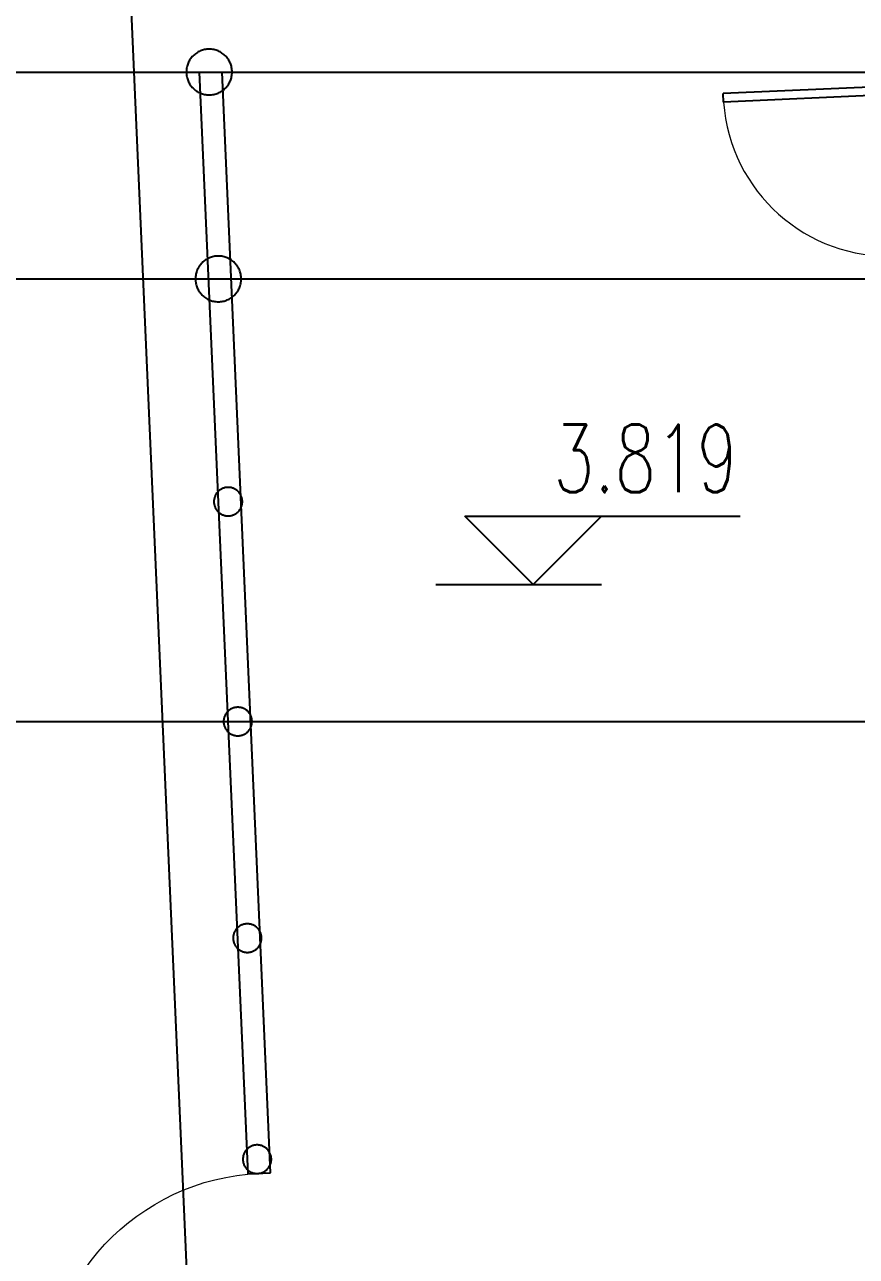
# Model space of a CAD drawing. Extents: x -20250 to 331240, y -699 to 63168.
# Drawn here: x 108808 to 112461, y 35260 to 40665 of the extents above; entities that cross this region are included whole.
import ezdxf

# ---------------------------------------------------------------- set-up
doc = ezdxf.new("R2010")
doc.units = 0
doc.header["$LTSCALE"] = 1000
doc.header["$MEASUREMENT"] = 0
for name, color, linetype in [('DIM_ELEV', 3, 'Continuous'), ('DOTE', 1, 'Continuous'), ('PUB_TEXT', 7, 'Continuous'), ('WALL', 9, 'Continuous'), ('WINDOW', 4, 'Continuous'), ('柱子', 9, 'Continuous')]:
    doc.layers.add(name, color=color, linetype=linetype)
doc.styles.add('_TCH_DIM', font='SIMPLEX', dxfattribs={"bigfont": 'GBCBIG'})

# ---------------------------------------------------------------- blocks, each defined once
blk = doc.blocks.new('$DorLib2D$00000001')
for p, q in [((0.45, 0.975), (0.5, 0.975)), ((0.45, 0), (0.45, 0.975)), ((0.5, 0), (0.5, 0.975)), ((0.5, 0), (0.45, 0))]:
    blk.add_line(p, q)
at = {"lineweight": 13}
blk.add_arc((0.475, 0), 0.975, 91.4693, 180, dxfattribs=at)

msp = doc.modelspace()

# ---------------------------------------------------------------- linework, layer by layer
at = {"layer": 'DIM_ELEV'}
for p, q in [((111041.7, 38207.5), (110741.7, 38507.5)), ((110741.7, 38507.5), (111950.2, 38507.5)), ((111041.7, 38207.5), (111341.7, 38507.5)), ((110613.4, 38207.5), (111341.7, 38207.5))]:
    msp.add_line(p, q, dxfattribs=at)
at = {"layer": 'DOTE'}
for p, q in [((109590, 33636.9), (109074.7, 45322.7)), ((104772.6, 40456.7, 0), (116729, 40456.7, 0)), ((104812.6, 39549, 0), (116769, 39549, 0)), ((104898.3, 37606.6, 0), (116854.6, 37606.6, 0))]:
    msp.add_line(p, q, dxfattribs=at)
at = {"layer": 'WALL'}
for p, q in [((108675.3, 40455.9), (109005, 40455.9)), ((109005, 40455.9), (109575.4, 40455.9)), ((109575.4, 40455.9), (109788.6, 35621.5)), ((109888.5, 35625.9), (109675.5, 40455.9)), ((109675.5, 40455.9), (112549.4, 40455.9)), ((109788.6, 35621.5), (109888.5, 35625.9))]:
    msp.add_line(p, q, dxfattribs=at)
at = {"layer": '柱子'}
for points in [[(109719.3, 40456.7, 0), (109719.1, 40461.9, 0), (109718.7, 40467, 0), (109718.1, 40472, 0), (109717.2, 40476.9, 0), (109716.1, 40481.8, 0), (109714.7, 40486.5, 0), (109713.2, 40491.2, 0), (109711.4, 40495.7, 0), (109709.3, 40500.2, 0), (109707.1, 40504.5, 0), (109704.7, 40508.7, 0), (109702.1, 40512.8, 0), (109699.3, 40516.7, 0), (109696.3, 40520.5, 0), (109693.2, 40524.2, 0), (109689.8, 40527.7, 0), (109686.3, 40531, 0), (109682.7, 40534.2, 0), (109678.9, 40537.1, 0), (109675, 40539.9, 0), (109670.9, 40542.6, 0), (109666.7, 40545, 0), (109662.4, 40547.2, 0), (109657.9, 40549.2, 0), (109653.4, 40551, 0), (109648.7, 40552.6, 0), (109643.9, 40553.9, 0), (109639.1, 40555.1, 0), (109634.1, 40555.9, 0), (109629.1, 40556.6, 0), (109624, 40557, 0), (109618.9, 40557.1, 0), (109613.7, 40557, 0), (109608.6, 40556.6, 0), (109603.6, 40555.9, 0), (109598.6, 40555.1, 0), (109593.8, 40553.9, 0), (109589, 40552.6, 0), (109584.4, 40551, 0), (109579.8, 40549.2, 0), (109575.4, 40547.2, 0), (109571, 40545, 0), (109566.8, 40542.6, 0), (109562.7, 40539.9, 0), (109558.8, 40537.1, 0), (109555, 40534.2, 0), (109551.4, 40531, 0), (109547.9, 40527.7, 0), (109544.6, 40524.2, 0), (109541.4, 40520.5, 0), (109538.4, 40516.7, 0), (109535.6, 40512.8, 0), (109533, 40508.7, 0), (109530.6, 40504.5, 0), (109528.4, 40500.2, 0), (109526.4, 40495.7, 0), (109524.6, 40491.2, 0), (109523, 40486.5, 0), (109521.6, 40481.8, 0), (109520.5, 40476.9, 0), (109519.6, 40472, 0), (109519, 40467, 0), (109518.6, 40461.9, 0), (109518.5, 40456.7, 0), (109518.6, 40451.5, 0), (109519, 40446.4, 0), (109519.6, 40441.4, 0), (109520.5, 40436.5, 0), (109521.6, 40431.6, 0), (109523, 40426.9, 0), (109524.6, 40422.2, 0), (109526.4, 40417.6, 0), (109528.4, 40413.2, 0), (109530.6, 40408.9, 0), (109533, 40404.7, 0), (109535.6, 40400.6, 0), (109538.4, 40396.7, 0), (109541.4, 40392.8, 0), (109544.6, 40389.2, 0), (109547.9, 40385.7, 0), (109551.4, 40382.4, 0), (109555, 40379.2, 0), (109558.8, 40376.2, 0), (109562.7, 40373.5, 0), (109566.8, 40370.8, 0), (109571, 40368.4, 0), (109575.4, 40366.2, 0), (109579.8, 40364.2, 0), (109584.4, 40362.4, 0), (109589, 40360.8, 0), (109593.8, 40359.5, 0), (109598.6, 40358.3, 0), (109603.6, 40357.5, 0), (109608.6, 40356.8, 0), (109613.7, 40356.4, 0), (109618.9, 40356.3, 0), (109624, 40356.4, 0), (109629.1, 40356.8, 0), (109634.1, 40357.5, 0), (109639.1, 40358.3, 0), (109643.9, 40359.5, 0), (109648.7, 40360.8, 0), (109653.4, 40362.4, 0), (109657.9, 40364.2, 0), (109662.4, 40366.2, 0), (109666.7, 40368.4, 0), (109670.9, 40370.8, 0), (109675, 40373.5, 0), (109678.9, 40376.2, 0), (109682.7, 40379.2, 0), (109686.3, 40382.4, 0), (109689.8, 40385.7, 0), (109693.2, 40389.2, 0), (109696.3, 40392.8, 0), (109699.3, 40396.7, 0), (109702.1, 40400.6, 0), (109704.7, 40404.7, 0), (109707.1, 40408.9, 0), (109709.3, 40413.2, 0), (109711.4, 40417.6, 0), (109713.2, 40422.2, 0), (109714.7, 40426.9, 0), (109716.1, 40431.6, 0), (109717.2, 40436.5, 0), (109718.1, 40441.4, 0), (109718.7, 40446.4, 0), (109719.1, 40451.5, 0)], [(109759.3, 39549, 0), (109759.1, 39554.2, 0), (109758.8, 39559.2, 0), (109758.1, 39564.3, 0), (109757.2, 39569.2, 0), (109756.1, 39574.1, 0), (109754.8, 39578.8, 0), (109753.2, 39583.5, 0), (109751.4, 39588.1, 0), (109749.4, 39592.5, 0), (109747.2, 39596.8, 0), (109744.7, 39601, 0), (109742.1, 39605.1, 0), (109739.3, 39609, 0), (109736.3, 39612.8, 0), (109733.2, 39616.5, 0), (109729.9, 39620, 0), (109726.4, 39623.3, 0), (109722.7, 39626.4, 0), (109718.9, 39629.4, 0), (109715, 39632.2, 0), (109710.9, 39634.8, 0), (109706.7, 39637.3, 0), (109702.4, 39639.5, 0), (109697.9, 39641.5, 0), (109693.4, 39643.3, 0), (109688.7, 39644.9, 0), (109684, 39646.2, 0), (109679.1, 39647.3, 0), (109674.2, 39648.2, 0), (109669.1, 39648.9, 0), (109664, 39649.2, 0), (109658.9, 39649.4, 0), (109653.7, 39649.2, 0), (109648.6, 39648.9, 0), (109643.6, 39648.2, 0), (109638.7, 39647.3, 0), (109633.8, 39646.2, 0), (109629, 39644.9, 0), (109624.4, 39643.3, 0), (109619.8, 39641.5, 0), (109615.4, 39639.5, 0), (109611, 39637.3, 0), (109606.8, 39634.8, 0), (109602.8, 39632.2, 0), (109598.8, 39629.4, 0), (109595, 39626.4, 0), (109591.4, 39623.3, 0), (109587.9, 39620, 0), (109584.6, 39616.5, 0), (109581.4, 39612.8, 0), (109578.4, 39609, 0), (109575.6, 39605.1, 0), (109573, 39601, 0), (109570.6, 39596.8, 0), (109568.4, 39592.5, 0), (109566.4, 39588.1, 0), (109564.6, 39583.5, 0), (109563, 39578.8, 0), (109561.6, 39574.1, 0), (109560.5, 39569.2, 0), (109559.6, 39564.3, 0), (109559, 39559.2, 0), (109558.6, 39554.2, 0), (109558.5, 39549, 0), (109558.6, 39543.8, 0), (109559, 39538.7, 0), (109559.6, 39533.7, 0), (109560.5, 39528.8, 0), (109561.6, 39523.9, 0), (109563, 39519.2, 0), (109564.6, 39514.5, 0), (109566.4, 39509.9, 0), (109568.4, 39505.5, 0), (109570.6, 39501.2, 0), (109573, 39497, 0), (109575.6, 39492.9, 0), (109578.4, 39488.9, 0), (109581.4, 39485.2, 0), (109584.6, 39481.5, 0), (109587.9, 39478, 0), (109591.4, 39474.7, 0), (109595, 39471.5, 0), (109598.8, 39468.6, 0), (109602.8, 39465.7, 0), (109606.8, 39463.2, 0), (109611, 39460.7, 0), (109615.4, 39458.5, 0), (109619.8, 39456.5, 0), (109624.4, 39454.7, 0), (109629, 39453.1, 0), (109633.8, 39451.7, 0), (109638.7, 39450.6, 0), (109643.6, 39449.7, 0), (109648.6, 39449.1, 0), (109653.7, 39448.7, 0), (109658.9, 39448.6, 0), (109664, 39448.7, 0), (109669.1, 39449.1, 0), (109674.2, 39449.7, 0), (109679.1, 39450.6, 0), (109684, 39451.7, 0), (109688.7, 39453.1, 0), (109693.4, 39454.7, 0), (109697.9, 39456.5, 0), (109702.4, 39458.5, 0), (109706.7, 39460.7, 0), (109710.9, 39463.2, 0), (109715, 39465.7, 0), (109718.9, 39468.6, 0), (109722.7, 39471.5, 0), (109726.4, 39474.7, 0), (109729.9, 39478, 0), (109733.2, 39481.5, 0), (109736.3, 39485.2, 0), (109739.3, 39488.9, 0), (109742.1, 39492.9, 0), (109744.7, 39497, 0), (109747.2, 39501.2, 0), (109749.4, 39505.5, 0), (109751.4, 39509.9, 0), (109753.2, 39514.5, 0), (109754.8, 39519.2, 0), (109756.1, 39523.9, 0), (109757.2, 39528.8, 0), (109758.1, 39533.7, 0), (109758.8, 39538.7, 0), (109759.1, 39543.8, 0)], [(109764.5, 38571.6, 0), (109764.4, 38574.8, 0), (109764.2, 38578, 0), (109763.8, 38581.2, 0), (109763.2, 38584.2, 0), (109762.5, 38587.2, 0), (109761.7, 38590.2, 0), (109760.7, 38593.1, 0), (109759.6, 38596, 0), (109758.3, 38598.7, 0), (109757, 38601.4, 0), (109755.5, 38604, 0), (109753.8, 38606.6, 0), (109752.1, 38609, 0), (109750.2, 38611.4, 0), (109748.3, 38613.7, 0), (109746.2, 38615.8, 0), (109744, 38617.9, 0), (109741.7, 38619.9, 0), (109739.4, 38621.7, 0), (109736.9, 38623.5, 0), (109734.4, 38625.1, 0), (109731.8, 38626.6, 0), (109729.1, 38628, 0), (109726.3, 38629.2, 0), (109723.5, 38630.4, 0), (109720.6, 38631.3, 0), (109717.6, 38632.2, 0), (109714.6, 38632.9, 0), (109711.5, 38633.4, 0), (109708.4, 38633.8, 0), (109705.2, 38634.1, 0), (109702, 38634.2, 0), (109698.8, 38634.1, 0), (109695.6, 38633.8, 0), (109692.5, 38633.4, 0), (109689.4, 38632.9, 0), (109686.4, 38632.2, 0), (109683.4, 38631.3, 0), (109680.5, 38630.4, 0), (109677.6, 38629.2, 0), (109674.9, 38628, 0), (109672.2, 38626.6, 0), (109669.6, 38625.1, 0), (109667, 38623.5, 0), (109664.6, 38621.7, 0), (109662.2, 38619.9, 0), (109659.9, 38617.9, 0), (109657.8, 38615.8, 0), (109655.7, 38613.7, 0), (109653.7, 38611.4, 0), (109651.9, 38609, 0), (109650.1, 38606.6, 0), (109648.5, 38604, 0), (109647, 38601.4, 0), (109645.6, 38598.7, 0), (109644.4, 38596, 0), (109643.2, 38593.1, 0), (109642.2, 38590.2, 0), (109641.4, 38587.2, 0), (109640.7, 38584.2, 0), (109640.2, 38581.2, 0), (109639.8, 38578, 0), (109639.5, 38574.8, 0), (109639.4, 38571.6, 0), (109639.5, 38568.4, 0), (109639.8, 38565.2, 0), (109640.2, 38562.1, 0), (109640.7, 38559, 0), (109641.4, 38556, 0), (109642.2, 38553, 0), (109643.2, 38550.1, 0), (109644.4, 38547.3, 0), (109645.6, 38544.5, 0), (109647, 38541.8, 0), (109648.5, 38539.2, 0), (109650.1, 38536.7, 0), (109651.9, 38534.2, 0), (109653.7, 38531.8, 0), (109655.7, 38529.6, 0), (109657.8, 38527.4, 0), (109659.9, 38525.3, 0), (109662.2, 38523.4, 0), (109664.6, 38521.5, 0), (109667, 38519.8, 0), (109669.6, 38518.2, 0), (109672.2, 38516.7, 0), (109674.9, 38515.2, 0), (109677.6, 38514, 0), (109680.5, 38512.9, 0), (109683.4, 38511.9, 0), (109686.4, 38511.1, 0), (109689.4, 38510.3, 0), (109692.5, 38509.8, 0), (109695.6, 38509.4, 0), (109698.8, 38509.2, 0), (109702, 38509.1, 0), (109705.2, 38509.2, 0), (109708.4, 38509.4, 0), (109711.5, 38509.8, 0), (109714.6, 38510.3, 0), (109717.6, 38511.1, 0), (109720.6, 38511.9, 0), (109723.5, 38512.9, 0), (109726.3, 38514, 0), (109729.1, 38515.2, 0), (109731.8, 38516.7, 0), (109734.4, 38518.2, 0), (109736.9, 38519.8, 0), (109739.4, 38521.5, 0), (109741.7, 38523.4, 0), (109744, 38525.3, 0), (109746.2, 38527.4, 0), (109748.3, 38529.6, 0), (109750.2, 38531.8, 0), (109752.1, 38534.2, 0), (109753.8, 38536.7, 0), (109755.5, 38539.2, 0), (109757, 38541.8, 0), (109758.3, 38544.5, 0), (109759.6, 38547.3, 0), (109760.7, 38550.1, 0), (109761.7, 38553, 0), (109762.5, 38556, 0), (109763.2, 38559, 0), (109763.8, 38562.1, 0), (109764.2, 38565.2, 0), (109764.4, 38568.4, 0)], [(109807.1, 37606.6, 0), (109807, 37609.8, 0), (109806.7, 37613, 0), (109806.3, 37616.1, 0), (109805.8, 37619.2, 0), (109805.1, 37622.2, 0), (109804.2, 37625.2, 0), (109803.3, 37628.1, 0), (109802.1, 37630.9, 0), (109800.9, 37633.7, 0), (109799.5, 37636.4, 0), (109798, 37639, 0), (109796.4, 37641.5, 0), (109794.6, 37644, 0), (109792.8, 37646.3, 0), (109790.8, 37648.6, 0), (109788.7, 37650.8, 0), (109786.6, 37652.8, 0), (109784.3, 37654.8, 0), (109781.9, 37656.7, 0), (109779.5, 37658.4, 0), (109776.9, 37660.1, 0), (109774.3, 37661.6, 0), (109771.6, 37662.9, 0), (109768.9, 37664.2, 0), (109766, 37665.3, 0), (109763.1, 37666.3, 0), (109760.1, 37667.2, 0), (109757.1, 37667.8, 0), (109754, 37668.4, 0), (109750.9, 37668.8, 0), (109747.7, 37669, 0), (109744.5, 37669.1, 0), (109741.3, 37669, 0), (109738.1, 37668.8, 0), (109735, 37668.4, 0), (109731.9, 37667.8, 0), (109728.9, 37667.2, 0), (109725.9, 37666.3, 0), (109723, 37665.3, 0), (109720.2, 37664.2, 0), (109717.4, 37662.9, 0), (109714.7, 37661.6, 0), (109712.1, 37660.1, 0), (109709.6, 37658.4, 0), (109707.1, 37656.7, 0), (109704.8, 37654.8, 0), (109702.5, 37652.8, 0), (109700.3, 37650.8, 0), (109698.2, 37648.6, 0), (109696.3, 37646.3, 0), (109694.4, 37644, 0), (109692.7, 37641.5, 0), (109691, 37639, 0), (109689.5, 37636.4, 0), (109688.2, 37633.7, 0), (109686.9, 37630.9, 0), (109685.8, 37628.1, 0), (109684.8, 37625.2, 0), (109684, 37622.2, 0), (109683.3, 37619.2, 0), (109682.7, 37616.1, 0), (109682.3, 37613, 0), (109682.1, 37609.8, 0), (109682, 37606.6, 0), (109682.1, 37603.4, 0), (109682.3, 37600.2, 0), (109682.7, 37597.1, 0), (109683.3, 37594, 0), (109684, 37591, 0), (109684.8, 37588, 0), (109685.8, 37585.1, 0), (109686.9, 37582.2, 0), (109688.2, 37579.5, 0), (109689.5, 37576.8, 0), (109691, 37574.2, 0), (109692.7, 37571.6, 0), (109694.4, 37569.2, 0), (109696.3, 37566.8, 0), (109698.2, 37564.5, 0), (109700.3, 37562.4, 0), (109702.5, 37560.3, 0), (109704.8, 37558.3, 0), (109707.1, 37556.5, 0), (109709.6, 37554.7, 0), (109712.1, 37553.1, 0), (109714.7, 37551.6, 0), (109717.4, 37550.2, 0), (109720.2, 37549, 0), (109723, 37547.8, 0), (109725.9, 37546.8, 0), (109728.9, 37546, 0), (109731.9, 37545.3, 0), (109735, 37544.7, 0), (109738.1, 37544.3, 0), (109741.3, 37544.1, 0), (109744.5, 37544, 0), (109747.7, 37544.1, 0), (109750.9, 37544.3, 0), (109754, 37544.7, 0), (109757.1, 37545.3, 0), (109760.1, 37546, 0), (109763.1, 37546.8, 0), (109766, 37547.8, 0), (109768.9, 37549, 0), (109771.6, 37550.2, 0), (109774.3, 37551.6, 0), (109776.9, 37553.1, 0), (109779.5, 37554.7, 0), (109781.9, 37556.5, 0), (109784.3, 37558.3, 0), (109786.6, 37560.3, 0), (109788.7, 37562.4, 0), (109790.8, 37564.5, 0), (109792.8, 37566.8, 0), (109794.6, 37569.2, 0), (109796.4, 37571.6, 0), (109798, 37574.2, 0), (109799.5, 37576.8, 0), (109800.9, 37579.5, 0), (109802.1, 37582.2, 0), (109803.3, 37585.1, 0), (109804.2, 37588, 0), (109805.1, 37591, 0), (109805.8, 37594, 0), (109806.3, 37597.1, 0), (109806.7, 37600.2, 0), (109807, 37603.4, 0)], [(109849, 36656.2, 0), (109848.9, 36659.4, 0), (109848.6, 36662.6, 0), (109848.2, 36665.7, 0), (109847.7, 36668.8, 0), (109847, 36671.8, 0), (109846.2, 36674.7, 0), (109845.2, 36677.7, 0), (109844, 36680.5, 0), (109842.8, 36683.3, 0), (109841.4, 36686, 0), (109839.9, 36688.6, 0), (109838.3, 36691.1, 0), (109836.5, 36693.6, 0), (109834.7, 36695.9, 0), (109832.7, 36698.2, 0), (109830.6, 36700.4, 0), (109828.5, 36702.5, 0), (109826.2, 36704.4, 0), (109823.8, 36706.3, 0), (109821.4, 36708, 0), (109818.8, 36709.7, 0), (109816.2, 36711.2, 0), (109813.5, 36712.5, 0), (109810.8, 36713.8, 0), (109807.9, 36714.9, 0), (109805, 36715.9, 0), (109802, 36716.7, 0), (109799, 36717.4, 0), (109795.9, 36718, 0), (109792.8, 36718.4, 0), (109789.6, 36718.6, 0), (109786.4, 36718.7, 0), (109783.2, 36718.6, 0), (109780, 36718.4, 0), (109776.9, 36718, 0), (109773.8, 36717.4, 0), (109770.8, 36716.7, 0), (109767.8, 36715.9, 0), (109764.9, 36714.9, 0), (109762.1, 36713.8, 0), (109759.3, 36712.5, 0), (109756.6, 36711.2, 0), (109754, 36709.7, 0), (109751.5, 36708, 0), (109749, 36706.3, 0), (109746.7, 36704.4, 0), (109744.4, 36702.5, 0), (109742.2, 36700.4, 0), (109740.1, 36698.2, 0), (109738.2, 36695.9, 0), (109736.3, 36693.6, 0), (109734.6, 36691.1, 0), (109733, 36688.6, 0), (109731.4, 36686, 0), (109730.1, 36683.3, 0), (109728.8, 36680.5, 0), (109727.7, 36677.7, 0), (109726.7, 36674.7, 0), (109725.9, 36671.8, 0), (109725.2, 36668.8, 0), (109724.6, 36665.7, 0), (109724.2, 36662.6, 0), (109724, 36659.4, 0), (109723.9, 36656.2, 0), (109724, 36653, 0), (109724.2, 36649.8, 0), (109724.6, 36646.7, 0), (109725.2, 36643.6, 0), (109725.9, 36640.6, 0), (109726.7, 36637.6, 0), (109727.7, 36634.7, 0), (109728.8, 36631.8, 0), (109730.1, 36629.1, 0), (109731.4, 36626.4, 0), (109733, 36623.7, 0), (109734.6, 36621.2, 0), (109736.3, 36618.8, 0), (109738.2, 36616.4, 0), (109740.1, 36614.1, 0), (109742.2, 36612, 0), (109744.4, 36609.9, 0), (109746.7, 36607.9, 0), (109749, 36606.1, 0), (109751.5, 36604.3, 0), (109754, 36602.7, 0), (109756.6, 36601.2, 0), (109759.3, 36599.8, 0), (109762.1, 36598.6, 0), (109764.9, 36597.4, 0), (109767.8, 36596.4, 0), (109770.8, 36595.6, 0), (109773.8, 36594.9, 0), (109776.9, 36594.3, 0), (109780, 36594, 0), (109783.2, 36593.7, 0), (109786.4, 36593.6, 0), (109789.6, 36593.7, 0), (109792.8, 36594, 0), (109795.9, 36594.3, 0), (109799, 36594.9, 0), (109802, 36595.6, 0), (109805, 36596.4, 0), (109807.9, 36597.4, 0), (109810.8, 36598.6, 0), (109813.5, 36599.8, 0), (109816.2, 36601.2, 0), (109818.8, 36602.7, 0), (109821.4, 36604.3, 0), (109823.8, 36606.1, 0), (109826.2, 36607.9, 0), (109828.5, 36609.9, 0), (109830.6, 36612, 0), (109832.7, 36614.1, 0), (109834.7, 36616.4, 0), (109836.5, 36618.8, 0), (109838.3, 36621.2, 0), (109839.9, 36623.7, 0), (109841.4, 36626.4, 0), (109842.8, 36629.1, 0), (109844, 36631.8, 0), (109845.2, 36634.7, 0), (109846.2, 36637.6, 0), (109847, 36640.6, 0), (109847.7, 36643.6, 0), (109848.2, 36646.7, 0), (109848.6, 36649.8, 0), (109848.9, 36653, 0)], [(109891.8, 35685.9, 0), (109891.7, 35689.1, 0), (109891.4, 35692.2, 0), (109891, 35695.4, 0), (109890.5, 35698.5, 0), (109889.8, 35701.5, 0), (109888.9, 35704.5, 0), (109888, 35707.3, 0), (109886.8, 35710.2, 0), (109885.6, 35713, 0), (109884.2, 35715.7, 0), (109882.7, 35718.3, 0), (109881.1, 35720.8, 0), (109879.3, 35723.3, 0), (109877.5, 35725.6, 0), (109875.5, 35727.9, 0), (109873.4, 35730.1, 0), (109871.3, 35732.2, 0), (109869, 35734.1, 0), (109866.6, 35736, 0), (109864.2, 35737.7, 0), (109861.6, 35739.3, 0), (109859, 35740.8, 0), (109856.3, 35742.2, 0), (109853.5, 35743.5, 0), (109850.7, 35744.6, 0), (109847.8, 35745.6, 0), (109844.8, 35746.4, 0), (109841.8, 35747.1, 0), (109838.7, 35747.7, 0), (109835.6, 35748.1, 0), (109832.4, 35748.3, 0), (109829.2, 35748.4, 0), (109826, 35748.3, 0), (109822.8, 35748.1, 0), (109819.7, 35747.7, 0), (109816.6, 35747.1, 0), (109813.6, 35746.4, 0), (109810.6, 35745.6, 0), (109807.7, 35744.6, 0), (109804.9, 35743.5, 0), (109802.1, 35742.2, 0), (109799.4, 35740.8, 0), (109796.8, 35739.3, 0), (109794.3, 35737.7, 0), (109791.8, 35736, 0), (109789.4, 35734.1, 0), (109787.2, 35732.2, 0), (109785, 35730.1, 0), (109782.9, 35727.9, 0), (109781, 35725.6, 0), (109779.1, 35723.3, 0), (109777.4, 35720.8, 0), (109775.7, 35718.3, 0), (109774.2, 35715.7, 0), (109772.8, 35713, 0), (109771.6, 35710.2, 0), (109770.5, 35707.3, 0), (109769.5, 35704.5, 0), (109768.6, 35701.5, 0), (109767.9, 35698.5, 0), (109767.4, 35695.4, 0), (109767, 35692.2, 0), (109766.8, 35689.1, 0), (109766.7, 35685.9, 0), (109766.8, 35682.7, 0), (109767, 35679.5, 0), (109767.4, 35676.3, 0), (109767.9, 35673.3, 0), (109768.6, 35670.2, 0), (109769.5, 35667.3, 0), (109770.5, 35664.4, 0), (109771.6, 35661.5, 0), (109772.8, 35658.8, 0), (109774.2, 35656.1, 0), (109775.7, 35653.4, 0), (109777.4, 35650.9, 0), (109779.1, 35648.5, 0), (109781, 35646.1, 0), (109782.9, 35643.8, 0), (109785, 35641.7, 0), (109787.2, 35639.6, 0), (109789.4, 35637.6, 0), (109791.8, 35635.7, 0), (109794.3, 35634, 0), (109796.8, 35632.4, 0), (109799.4, 35630.9, 0), (109802.1, 35629.5, 0), (109804.9, 35628.2, 0), (109807.7, 35627.1, 0), (109810.6, 35626.2, 0), (109813.6, 35625.3, 0), (109816.6, 35624.6, 0), (109819.7, 35624.1, 0), (109822.8, 35623.7, 0), (109826, 35623.4, 0), (109829.2, 35623.3, 0), (109832.4, 35623.4, 0), (109835.6, 35623.7, 0), (109838.7, 35624.1, 0), (109841.8, 35624.6, 0), (109844.8, 35625.3, 0), (109847.8, 35626.2, 0), (109850.7, 35627.1, 0), (109853.5, 35628.2, 0), (109856.3, 35629.5, 0), (109859, 35630.9, 0), (109861.6, 35632.4, 0), (109864.2, 35634, 0), (109866.6, 35635.7, 0), (109869, 35637.6, 0), (109871.3, 35639.6, 0), (109873.4, 35641.7, 0), (109875.5, 35643.8, 0), (109877.5, 35646.1, 0), (109879.3, 35648.5, 0), (109881.1, 35650.9, 0), (109882.7, 35653.4, 0), (109884.2, 35656.1, 0), (109885.6, 35658.8, 0), (109886.8, 35661.5, 0), (109888, 35664.4, 0), (109888.9, 35667.3, 0), (109889.8, 35670.2, 0), (109890.5, 35673.3, 0), (109891, 35676.3, 0), (109891.4, 35679.5, 0), (109891.7, 35682.7, 0)]]:
    msp.add_polyline3d(points, close=True, dxfattribs=at)

# ---------------------------------------------------------------- block references
at = {"layer": 'WINDOW'}
for p, xscale, yscale, zscale, rotation in [((112618.6, 40021.7), -745.4301181164889, -745.4301181164889, -745.4301181164889, 272.524910568289), ((109860.9, 35116.9), 1014.695432644893, -1014.695432644893, 1014.695432644893, 272.524837071998)]:
    msp.add_blockref('$DorLib2D$00000001', p, dxfattribs=dict(at, xscale=xscale, yscale=yscale, zscale=zscale, rotation=rotation))

# ---------------------------------------------------------------- texts
at = {"layer": 'PUB_TEXT', "style": '_TCH_DIM', "width": 0.705882}
msp.add_text('3.819', height=297.5, dxfattribs=at).set_placement((111130.2, 38612.5))

doc.saveas('drawing.dxf')
